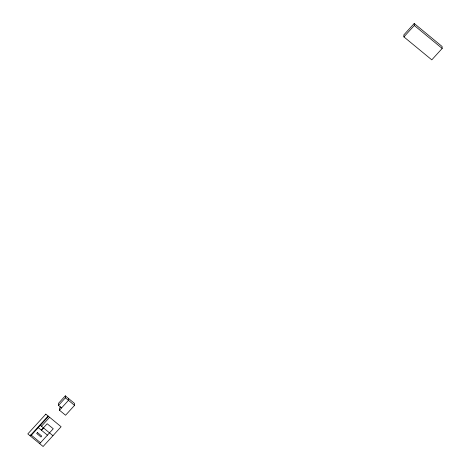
<?xml version="1.0" encoding="UTF-8"?>
<svg xmlns="http://www.w3.org/2000/svg" width="470" height="470" viewBox="0 0 470 470"><rect width="100%" height="100%" fill="white"/><g stroke="black" fill="none" stroke-linecap="round" stroke-linejoin="round"><path stroke-width="0.7" d="M60.642 406.867L59.39 408.242L59.484 410.228L65.565 415.239L74.554 405.363L74.46 403.378L65.312 395.84L58.403 403.424L58.497 405.404L61.57 407.937L68.473 400.352L68.379 398.372M48.105 416.021L30.104 435.79L30.944 434.862L40.514 442.746M31.361 435.208L48.522 416.367M58.497 405.404L65.406 397.82L65.312 395.84M41.466 426.237L49.626 417.278M43.422 427.865L41.337 430.156L47.165 423.752L53.245 428.757L39.668 443.668M59.484 410.228L61.57 407.937M414.217 23.5L403.818 34.915L403.912 36.901L431.789 59.86L442.182 48.445L442.088 46.459L414.217 23.5L414.311 25.48L403.912 36.901M414.311 25.48L442.182 48.445M65.406 397.82L74.554 405.363M40.373 425.315L52.946 435.696M38.27 427.624L47.423 435.161M45.819 414.14L27.818 433.91L43.105 446.5L61.106 426.737L45.819 414.14M37.477 432.582L36.684 433.452L40.972 436.983L41.76 436.113L37.477 432.582"/></g></svg>
